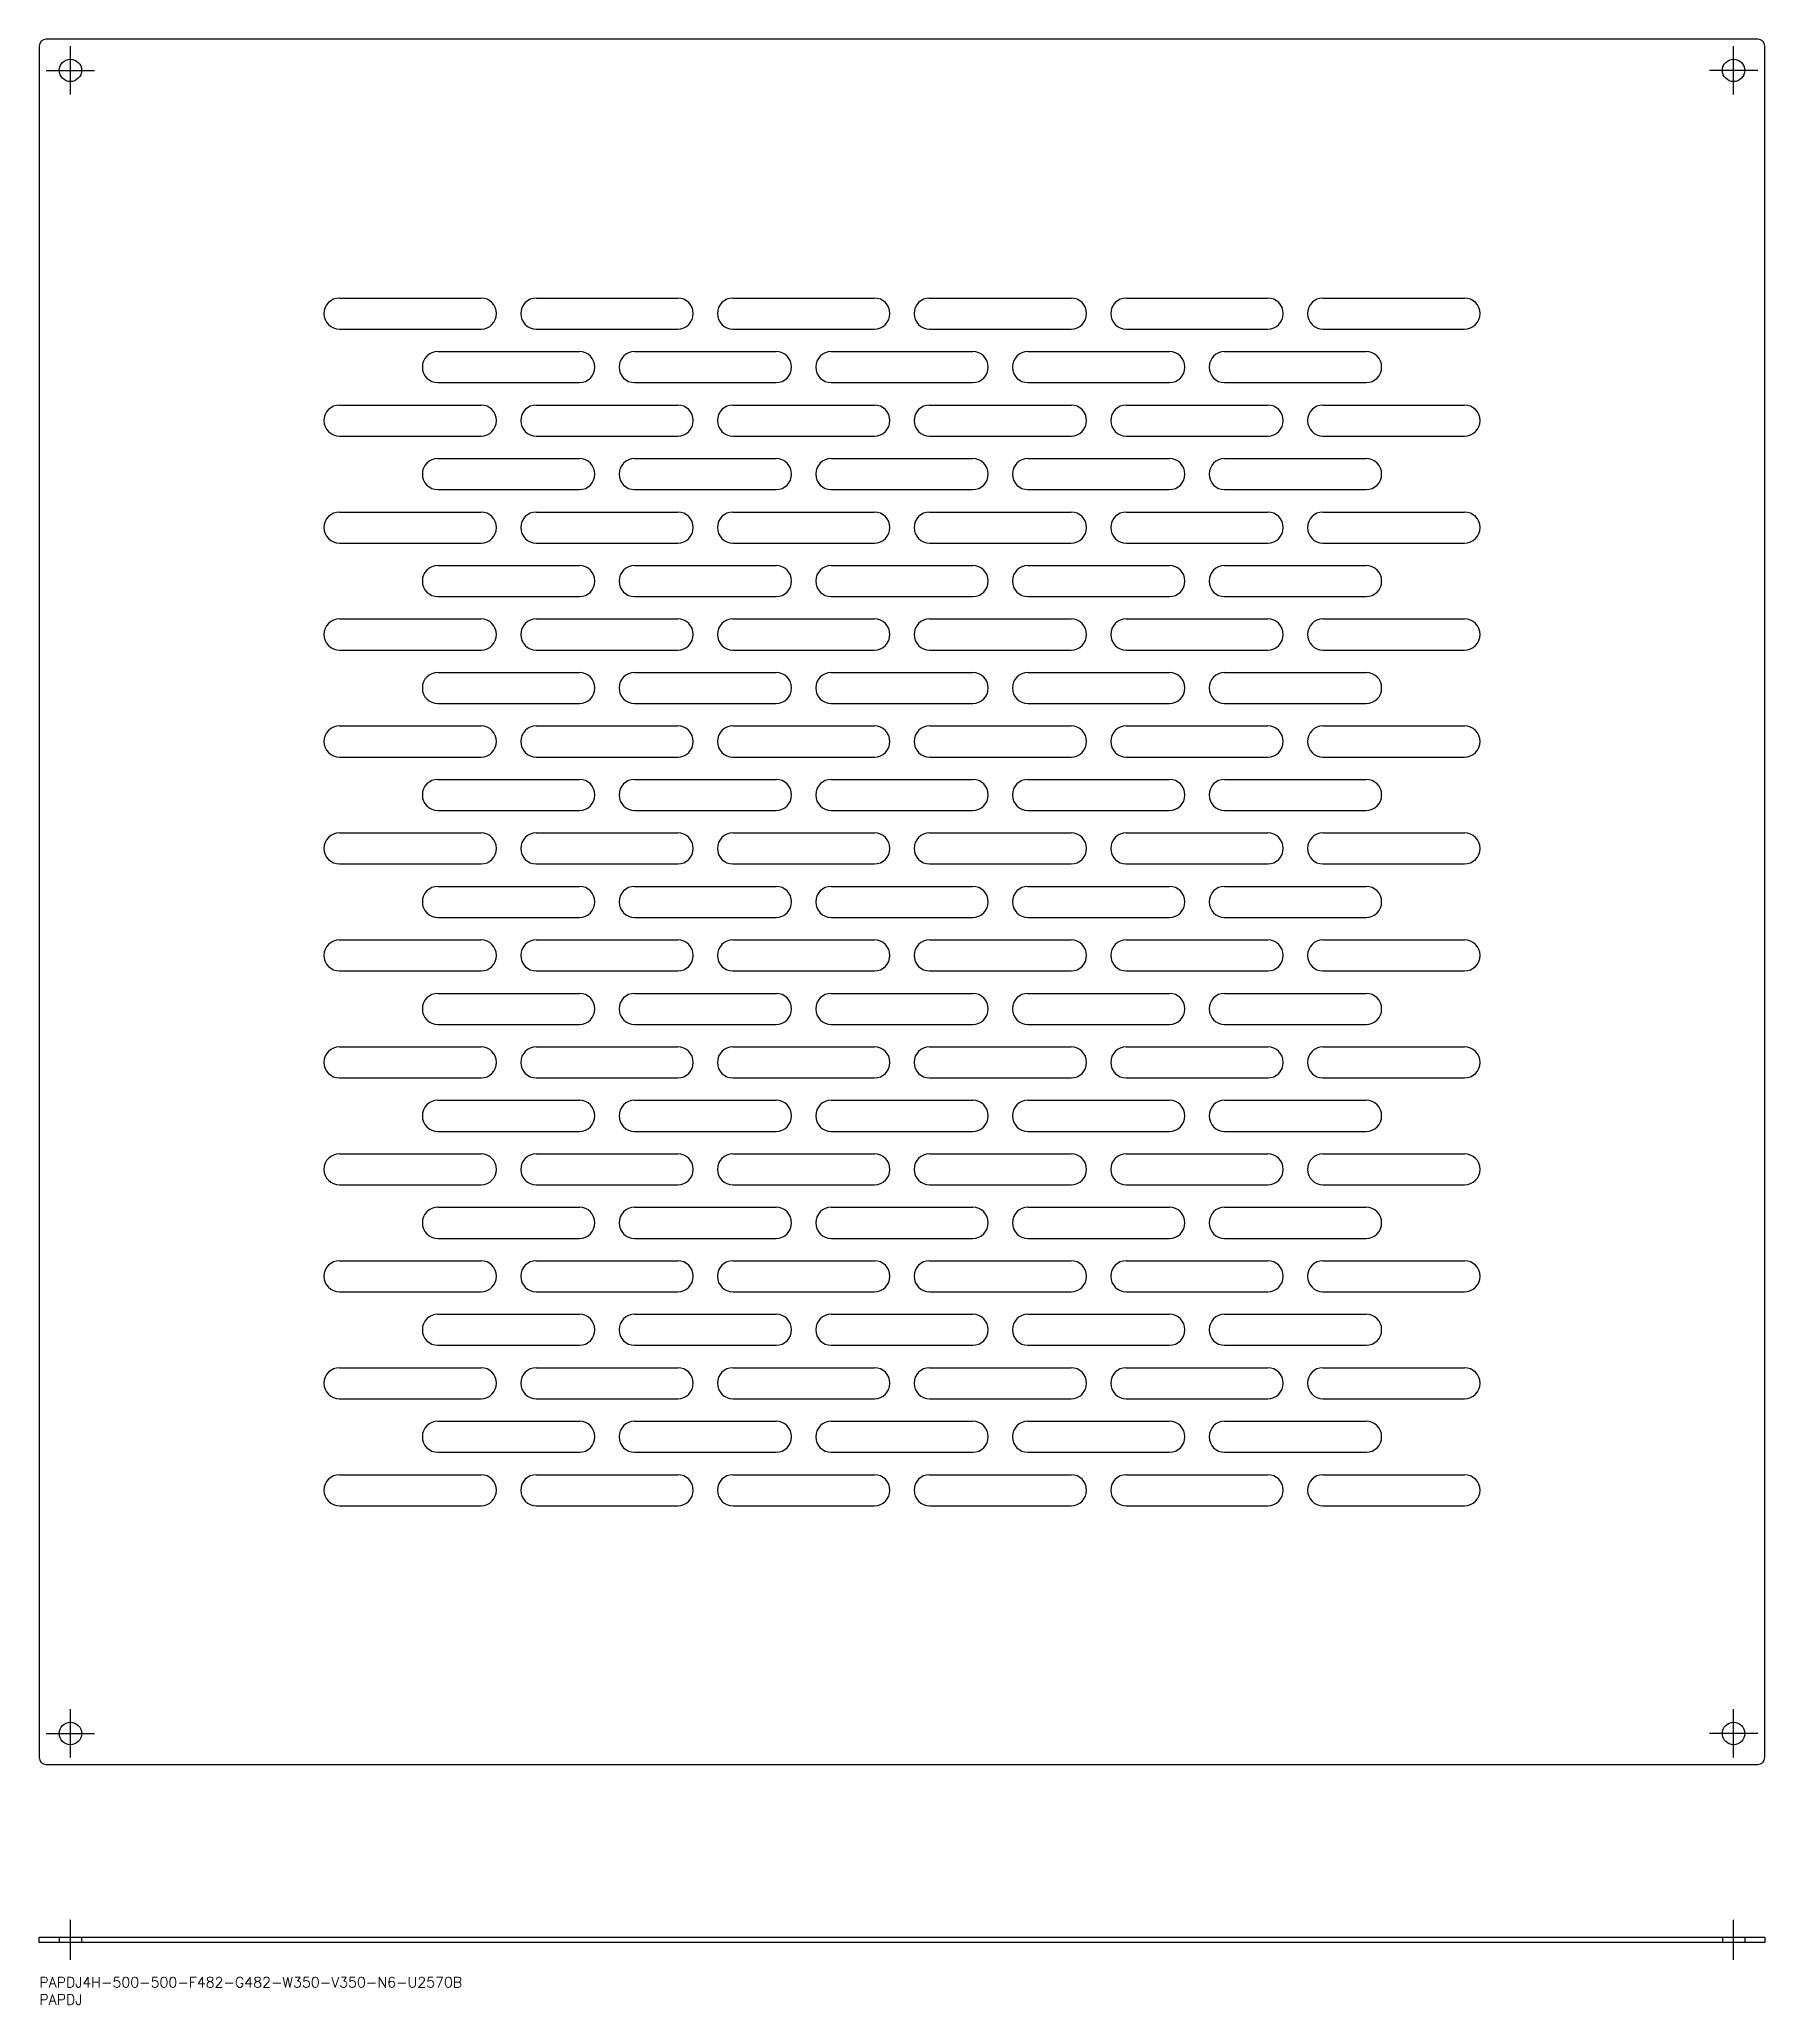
# Model space of a CAD drawing. Extents: x 0 to 500, y -8 to 562.
import ezdxf

# ---------------------------------------------------------------- set-up
doc = ezdxf.new("R2010")
doc.units = 0
doc.header["$LTSCALE"] = 0.5
doc.linetypes.add('CENTER', pattern=[50.8, 31.75, -6.35, 6.35, -6.35])
doc.linetypes.add('DASHED', pattern=[19.05, 12.7, -6.35])
for name, color, linetype in [('MSM_CENTER', 1, 'CENTER'), ('MSM_CONTINUOUS', 7, 'CONTINUOUS'), ('MSM_DASHED', 4, 'DASHED'), ('MSM_PART_NUMBER', 7, 'CONTINUOUS')]:
    doc.layers.add(name, color=color, linetype=linetype)
doc.styles.get("Standard").update_dxf_attribs({"font": 'txt.shx', "height": 3, "bigfont": 'bigfont.shx'})

msp = doc.modelspace()

# ---------------------------------------------------------------- linework, layer by layer
at = {"layer": 'MSM_CENTER'}
for p, q in [((9, 545.6), (9, 559.6)), ((491, 545.6), (491, 559.6)), ((2, 552.6), (16, 552.6)), ((498, 552.6), (484, 552.6)), ((9, 63.6), (9, 77.6)), ((491, 63.6), (491, 77.6)), ((2, 70.6), (16, 70.6)), ((498, 70.6), (484, 70.6)), ((9, 5), (9, 16.6)), ((491, 5), (491, 16.6))]:
    msp.add_line(p, q, dxfattribs=at)
at = {"layer": 'MSM_CONTINUOUS'}
for p, q in [((0, 559.6), (0, 63.6)), ((498, 561.6), (2, 561.6)), ((500, 63.6), (500, 559.6)), ((87, 486.6), (128, 486.6)), ((144, 486.6), (185, 486.6)), ((201, 486.6), (242, 486.6)), ((258, 486.6), (299, 486.6)), ((315, 486.6), (356, 486.6)), ((372, 486.6), (413, 486.6)), ((87, 477.6), (128, 477.6)), ((144, 477.6), (185, 477.6)), ((201, 477.6), (242, 477.6)), ((258, 477.6), (299, 477.6)), ((315, 477.6), (356, 477.6)), ((372, 477.6), (413, 477.6)), ((115.5, 471.1), (156.5, 471.1)), ((172.5, 471.1), (213.5, 471.1)), ((229.5, 471.1), (270.5, 471.1)), ((286.5, 471.1), (327.5, 471.1)), ((343.5, 471.1), (384.5, 471.1)), ((115.5, 462.1), (156.5, 462.1)), ((172.5, 462.1), (213.5, 462.1)), ((229.5, 462.1), (270.5, 462.1)), ((286.5, 462.1), (327.5, 462.1)), ((343.5, 462.1), (384.5, 462.1)), ((87, 455.6), (128, 455.6)), ((144, 455.6), (185, 455.6)), ((201, 455.6), (242, 455.6)), ((258, 455.6), (299, 455.6)), ((315, 455.6), (356, 455.6)), ((372, 455.6), (413, 455.6)), ((87, 446.6), (128, 446.6)), ((144, 446.6), (185, 446.6)), ((201, 446.6), (242, 446.6)), ((258, 446.6), (299, 446.6)), ((315, 446.6), (356, 446.6)), ((372, 446.6), (413, 446.6)), ((115.5, 440.1), (156.5, 440.1)), ((172.5, 440.1), (213.5, 440.1)), ((229.5, 440.1), (270.5, 440.1)), ((286.5, 440.1), (327.5, 440.1)), ((343.5, 440.1), (384.5, 440.1)), ((115.5, 431.1), (156.5, 431.1)), ((172.5, 431.1), (213.5, 431.1)), ((229.5, 431.1), (270.5, 431.1)), ((286.5, 431.1), (327.5, 431.1)), ((343.5, 431.1), (384.5, 431.1)), ((87, 424.6), (128, 424.6)), ((144, 424.6), (185, 424.6)), ((201, 424.6), (242, 424.6)), ((258, 424.6), (299, 424.6)), ((315, 424.6), (356, 424.6)), ((372, 424.6), (413, 424.6)), ((87, 415.6), (128, 415.6)), ((144, 415.6), (185, 415.6)), ((201, 415.6), (242, 415.6)), ((258, 415.6), (299, 415.6)), ((315, 415.6), (356, 415.6)), ((372, 415.6), (413, 415.6)), ((115.5, 409.1), (156.5, 409.1)), ((172.5, 409.1), (213.5, 409.1)), ((229.5, 409.1), (270.5, 409.1)), ((286.5, 409.1), (327.5, 409.1)), ((343.5, 409.1), (384.5, 409.1)), ((115.5, 400.1), (156.5, 400.1)), ((172.5, 400.1), (213.5, 400.1)), ((229.5, 400.1), (270.5, 400.1)), ((286.5, 400.1), (327.5, 400.1)), ((343.5, 400.1), (384.5, 400.1)), ((87, 393.6), (128, 393.6)), ((144, 393.6), (185, 393.6)), ((201, 393.6), (242, 393.6)), ((258, 393.6), (299, 393.6)), ((315, 393.6), (356, 393.6)), ((372, 393.6), (413, 393.6)), ((87, 384.6), (128, 384.6)), ((144, 384.6), (185, 384.6)), ((201, 384.6), (242, 384.6)), ((258, 384.6), (299, 384.6)), ((315, 384.6), (356, 384.6)), ((372, 384.6), (413, 384.6)), ((115.5, 378.1), (156.5, 378.1)), ((172.5, 378.1), (213.5, 378.1)), ((229.5, 378.1), (270.5, 378.1)), ((286.5, 378.1), (327.5, 378.1)), ((343.5, 378.1), (384.5, 378.1)), ((115.5, 369.1), (156.5, 369.1)), ((172.5, 369.1), (213.5, 369.1)), ((229.5, 369.1), (270.5, 369.1)), ((286.5, 369.1), (327.5, 369.1)), ((343.5, 369.1), (384.5, 369.1)), ((87, 362.6), (128, 362.6)), ((144, 362.6), (185, 362.6)), ((201, 362.6), (242, 362.6)), ((258, 362.6), (299, 362.6)), ((315, 362.6), (356, 362.6)), ((372, 362.6), (413, 362.6)), ((87, 353.6), (128, 353.6)), ((144, 353.6), (185, 353.6)), ((201, 353.6), (242, 353.6)), ((258, 353.6), (299, 353.6)), ((315, 353.6), (356, 353.6)), ((372, 353.6), (413, 353.6)), ((115.5, 347.1), (156.5, 347.1)), ((172.5, 347.1), (213.5, 347.1)), ((229.5, 347.1), (270.5, 347.1)), ((286.5, 347.1), (327.5, 347.1)), ((343.5, 347.1), (384.5, 347.1)), ((115.5, 338.1), (156.5, 338.1)), ((172.5, 338.1), (213.5, 338.1)), ((229.5, 338.1), (270.5, 338.1)), ((286.5, 338.1), (327.5, 338.1)), ((343.5, 338.1), (384.5, 338.1)), ((87, 331.6), (128, 331.6)), ((144, 331.6), (185, 331.6)), ((201, 331.6), (242, 331.6)), ((258, 331.6), (299, 331.6)), ((315, 331.6), (356, 331.6)), ((372, 331.6), (413, 331.6)), ((87, 322.6), (128, 322.6)), ((144, 322.6), (185, 322.6)), ((201, 322.6), (242, 322.6)), ((258, 322.6), (299, 322.6)), ((315, 322.6), (356, 322.6)), ((372, 322.6), (413, 322.6)), ((115.5, 316.1), (156.5, 316.1)), ((172.5, 316.1), (213.5, 316.1)), ((229.5, 316.1), (270.5, 316.1)), ((286.5, 316.1), (327.5, 316.1)), ((343.5, 316.1), (384.5, 316.1)), ((115.5, 307.1), (156.5, 307.1)), ((172.5, 307.1), (213.5, 307.1)), ((229.5, 307.1), (270.5, 307.1)), ((286.5, 307.1), (327.5, 307.1)), ((343.5, 307.1), (384.5, 307.1)), ((87, 300.6), (128, 300.6)), ((144, 300.6), (185, 300.6)), ((201, 300.6), (242, 300.6)), ((258, 300.6), (299, 300.6)), ((315, 300.6), (356, 300.6)), ((372, 300.6), (413, 300.6)), ((87, 291.6), (128, 291.6)), ((144, 291.6), (185, 291.6)), ((201, 291.6), (242, 291.6)), ((258, 291.6), (299, 291.6)), ((315, 291.6), (356, 291.6)), ((372, 291.6), (413, 291.6)), ((115.5, 285.1), (156.5, 285.1)), ((172.5, 285.1), (213.5, 285.1)), ((229.5, 285.1), (270.5, 285.1)), ((286.5, 285.1), (327.5, 285.1)), ((343.5, 285.1), (384.5, 285.1)), ((115.5, 276.1), (156.5, 276.1)), ((172.5, 276.1), (213.5, 276.1)), ((229.5, 276.1), (270.5, 276.1)), ((286.5, 276.1), (327.5, 276.1)), ((343.5, 276.1), (384.5, 276.1)), ((87, 269.6), (128, 269.6)), ((144, 269.6), (185, 269.6)), ((201, 269.6), (242, 269.6)), ((258, 269.6), (299, 269.6)), ((315, 269.6), (356, 269.6)), ((372, 269.6), (413, 269.6)), ((87, 260.6), (128, 260.6)), ((144, 260.6), (185, 260.6)), ((201, 260.6), (242, 260.6)), ((258, 260.6), (299, 260.6)), ((315, 260.6), (356, 260.6)), ((372, 260.6), (413, 260.6)), ((115.5, 254.1), (156.5, 254.1)), ((172.5, 254.1), (213.5, 254.1)), ((229.5, 254.1), (270.5, 254.1)), ((286.5, 254.1), (327.5, 254.1)), ((343.5, 254.1), (384.5, 254.1)), ((115.5, 245.1), (156.5, 245.1)), ((172.5, 245.1), (213.5, 245.1)), ((229.5, 245.1), (270.5, 245.1)), ((286.5, 245.1), (327.5, 245.1)), ((343.5, 245.1), (384.5, 245.1)), ((87, 238.6), (128, 238.6)), ((144, 238.6), (185, 238.6)), ((201, 238.6), (242, 238.6)), ((258, 238.6), (299, 238.6)), ((315, 238.6), (356, 238.6)), ((372, 238.6), (413, 238.6)), ((87, 229.6), (128, 229.6)), ((144, 229.6), (185, 229.6)), ((201, 229.6), (242, 229.6)), ((258, 229.6), (299, 229.6)), ((315, 229.6), (356, 229.6)), ((372, 229.6), (413, 229.6)), ((115.5, 223.1), (156.5, 223.1)), ((172.5, 223.1), (213.5, 223.1)), ((229.5, 223.1), (270.5, 223.1)), ((286.5, 223.1), (327.5, 223.1)), ((343.5, 223.1), (384.5, 223.1)), ((115.5, 214.1), (156.5, 214.1)), ((172.5, 214.1), (213.5, 214.1)), ((229.5, 214.1), (270.5, 214.1)), ((286.5, 214.1), (327.5, 214.1)), ((343.5, 214.1), (384.5, 214.1)), ((87, 207.6), (128, 207.6)), ((144, 207.6), (185, 207.6)), ((201, 207.6), (242, 207.6)), ((258, 207.6), (299, 207.6)), ((315, 207.6), (356, 207.6)), ((372, 207.6), (413, 207.6)), ((87, 198.6), (128, 198.6)), ((144, 198.6), (185, 198.6)), ((201, 198.6), (242, 198.6)), ((258, 198.6), (299, 198.6)), ((315, 198.6), (356, 198.6)), ((372, 198.6), (413, 198.6)), ((115.5, 192.1), (156.5, 192.1)), ((172.5, 192.1), (213.5, 192.1)), ((229.5, 192.1), (270.5, 192.1)), ((286.5, 192.1), (327.5, 192.1)), ((343.5, 192.1), (384.5, 192.1)), ((115.5, 183.1), (156.5, 183.1)), ((172.5, 183.1), (213.5, 183.1)), ((229.5, 183.1), (270.5, 183.1)), ((286.5, 183.1), (327.5, 183.1)), ((343.5, 183.1), (384.5, 183.1)), ((87, 176.6), (128, 176.6)), ((144, 176.6), (185, 176.6)), ((201, 176.6), (242, 176.6)), ((258, 176.6), (299, 176.6)), ((315, 176.6), (356, 176.6)), ((372, 176.6), (413, 176.6)), ((87, 167.6), (128, 167.6)), ((144, 167.6), (185, 167.6)), ((201, 167.6), (242, 167.6)), ((258, 167.6), (299, 167.6)), ((315, 167.6), (356, 167.6)), ((372, 167.6), (413, 167.6)), ((115.5, 161.1), (156.5, 161.1)), ((172.5, 161.1), (213.5, 161.1)), ((229.5, 161.1), (270.5, 161.1)), ((286.5, 161.1), (327.5, 161.1)), ((343.5, 161.1), (384.5, 161.1)), ((115.5, 152.1), (156.5, 152.1)), ((172.5, 152.1), (213.5, 152.1)), ((229.5, 152.1), (270.5, 152.1)), ((286.5, 152.1), (327.5, 152.1)), ((343.5, 152.1), (384.5, 152.1)), ((87, 145.6), (128, 145.6)), ((144, 145.6), (185, 145.6)), ((201, 145.6), (242, 145.6)), ((258, 145.6), (299, 145.6)), ((315, 145.6), (356, 145.6)), ((372, 145.6), (413, 145.6)), ((87, 136.6), (128, 136.6)), ((144, 136.6), (185, 136.6)), ((201, 136.6), (242, 136.6)), ((258, 136.6), (299, 136.6)), ((315, 136.6), (356, 136.6)), ((372, 136.6), (413, 136.6)), ((2, 61.6), (498, 61.6)), ((0, 11.6), (500, 11.6)), ((0, 10), (0, 11.6)), ((500, 11.6), (500, 10)), ((500, 10), (0, 10))]:
    msp.add_line(p, q, dxfattribs=at)
for centre in [(9, 552.6), (491, 552.6), (9, 70.6), (491, 70.6)]:
    msp.add_circle(centre, 3.25, dxfattribs=at)
for centre, radius, start, end in [((2, 559.6), 2, 90, 180), ((498, 559.6), 2, 0, 90), ((87, 482.1), 4.5, 90, 270), ((128, 482.1), 4.5, 270, 90), ((144, 482.1), 4.5, 90, 270), ((185, 482.1), 4.5, 270, 90), ((201, 482.1), 4.5, 90, 270), ((242, 482.1), 4.5, 270, 90), ((258, 482.1), 4.5, 90, 270), ((299, 482.1), 4.5, 270, 90), ((315, 482.1), 4.5, 90, 270), ((356, 482.1), 4.5, 270, 90), ((372, 482.1), 4.5, 90, 270), ((413, 482.1), 4.5, 270, 90), ((115.5, 466.6), 4.5, 90, 270), ((156.5, 466.6), 4.5, 270, 90), ((172.5, 466.6), 4.5, 90, 270), ((213.5, 466.6), 4.5, 270, 90), ((229.5, 466.6), 4.5, 90, 270), ((270.5, 466.6), 4.5, 270, 90), ((286.5, 466.6), 4.5, 90, 270), ((327.5, 466.6), 4.5, 270, 90), ((343.5, 466.6), 4.5, 90, 270), ((384.5, 466.6), 4.5, 270, 90), ((87, 451.1), 4.5, 90, 270), ((128, 451.1), 4.5, 270, 90), ((144, 451.1), 4.5, 90, 270), ((185, 451.1), 4.5, 270, 90), ((201, 451.1), 4.5, 90, 270), ((242, 451.1), 4.5, 270, 90), ((258, 451.1), 4.5, 90, 270), ((299, 451.1), 4.5, 270, 90), ((315, 451.1), 4.5, 90, 270), ((356, 451.1), 4.5, 270, 90), ((372, 451.1), 4.5, 90, 270), ((413, 451.1), 4.5, 270, 90), ((115.5, 435.6), 4.5, 90, 270), ((156.5, 435.6), 4.5, 270, 90), ((172.5, 435.6), 4.5, 90, 270), ((213.5, 435.6), 4.5, 270, 90), ((229.5, 435.6), 4.5, 90, 270), ((270.5, 435.6), 4.5, 270, 90), ((286.5, 435.6), 4.5, 90, 270), ((327.5, 435.6), 4.5, 270, 90), ((343.5, 435.6), 4.5, 90, 270), ((384.5, 435.6), 4.5, 270, 90), ((87, 420.1), 4.5, 90, 270), ((128, 420.1), 4.5, 270, 90), ((144, 420.1), 4.5, 90, 270), ((185, 420.1), 4.5, 270, 90), ((201, 420.1), 4.5, 90, 270), ((242, 420.1), 4.5, 270, 90), ((258, 420.1), 4.5, 90, 270), ((299, 420.1), 4.5, 270, 90), ((315, 420.1), 4.5, 90, 270), ((356, 420.1), 4.5, 270, 90), ((372, 420.1), 4.5, 90, 270), ((413, 420.1), 4.5, 270, 90), ((115.5, 404.6), 4.5, 90, 270), ((156.5, 404.6), 4.5, 270, 90), ((172.5, 404.6), 4.5, 90, 270), ((213.5, 404.6), 4.5, 270, 90), ((229.5, 404.6), 4.5, 90, 270), ((270.5, 404.6), 4.5, 270, 90), ((286.5, 404.6), 4.5, 90, 270), ((327.5, 404.6), 4.5, 270, 90), ((343.5, 404.6), 4.5, 90, 270), ((384.5, 404.6), 4.5, 270, 90), ((87, 389.1), 4.5, 90, 270), ((128, 389.1), 4.5, 270, 90), ((144, 389.1), 4.5, 90, 270), ((185, 389.1), 4.5, 270, 90), ((201, 389.1), 4.5, 90, 270), ((242, 389.1), 4.5, 270, 90), ((258, 389.1), 4.5, 90, 270), ((299, 389.1), 4.5, 270, 90), ((315, 389.1), 4.5, 90, 270), ((356, 389.1), 4.5, 270, 90), ((372, 389.1), 4.5, 90, 270), ((413, 389.1), 4.5, 270, 90), ((115.5, 373.6), 4.5, 90, 270), ((156.5, 373.6), 4.5, 270, 90), ((172.5, 373.6), 4.5, 90, 270), ((213.5, 373.6), 4.5, 270, 90), ((229.5, 373.6), 4.5, 90, 270), ((270.5, 373.6), 4.5, 270, 90), ((286.5, 373.6), 4.5, 90, 270), ((327.5, 373.6), 4.5, 270, 90), ((343.5, 373.6), 4.5, 90, 270), ((384.5, 373.6), 4.5, 270, 90), ((87, 358.1), 4.5, 90, 270), ((128, 358.1), 4.5, 270, 90), ((144, 358.1), 4.5, 90, 270), ((185, 358.1), 4.5, 270, 90), ((201, 358.1), 4.5, 90, 270), ((242, 358.1), 4.5, 270, 90), ((258, 358.1), 4.5, 90, 270), ((299, 358.1), 4.5, 270, 90), ((315, 358.1), 4.5, 90, 270), ((356, 358.1), 4.5, 270, 90), ((372, 358.1), 4.5, 90, 270), ((413, 358.1), 4.5, 270, 90), ((115.5, 342.6), 4.5, 90, 270), ((156.5, 342.6), 4.5, 270, 90), ((172.5, 342.6), 4.5, 90, 270), ((213.5, 342.6), 4.5, 270, 90), ((229.5, 342.6), 4.5, 90, 270), ((270.5, 342.6), 4.5, 270, 90), ((286.5, 342.6), 4.5, 90, 270), ((327.5, 342.6), 4.5, 270, 90), ((343.5, 342.6), 4.5, 90, 270), ((384.5, 342.6), 4.5, 270, 90), ((87, 327.1), 4.5, 90, 270), ((128, 327.1), 4.5, 270, 90), ((144, 327.1), 4.5, 90, 270), ((185, 327.1), 4.5, 270, 90), ((201, 327.1), 4.5, 90, 270), ((242, 327.1), 4.5, 270, 90), ((258, 327.1), 4.5, 90, 270), ((299, 327.1), 4.5, 270, 90), ((315, 327.1), 4.5, 90, 270), ((356, 327.1), 4.5, 270, 90), ((372, 327.1), 4.5, 90, 270), ((413, 327.1), 4.5, 270, 90), ((115.5, 311.6), 4.5, 90, 270), ((156.5, 311.6), 4.5, 270, 90), ((172.5, 311.6), 4.5, 90, 270), ((213.5, 311.6), 4.5, 270, 90), ((229.5, 311.6), 4.5, 90, 270), ((270.5, 311.6), 4.5, 270, 90), ((286.5, 311.6), 4.5, 90, 270), ((327.5, 311.6), 4.5, 270, 90), ((343.5, 311.6), 4.5, 90, 270), ((384.5, 311.6), 4.5, 270, 90), ((87, 296.1), 4.5, 90, 270), ((128, 296.1), 4.5, 270, 90), ((144, 296.1), 4.5, 90, 270), ((185, 296.1), 4.5, 270, 90), ((201, 296.1), 4.5, 90, 270), ((242, 296.1), 4.5, 270, 90), ((258, 296.1), 4.5, 90, 270), ((299, 296.1), 4.5, 270, 90), ((315, 296.1), 4.5, 90, 270), ((356, 296.1), 4.5, 270, 90), ((372, 296.1), 4.5, 90, 270), ((413, 296.1), 4.5, 270, 90), ((115.5, 280.6), 4.5, 90, 270), ((156.5, 280.6), 4.5, 270, 90), ((172.5, 280.6), 4.5, 90, 270), ((213.5, 280.6), 4.5, 270, 90), ((229.5, 280.6), 4.5, 90, 270), ((270.5, 280.6), 4.5, 270, 90), ((286.5, 280.6), 4.5, 90, 270), ((327.5, 280.6), 4.5, 270, 90), ((343.5, 280.6), 4.5, 90, 270), ((384.5, 280.6), 4.5, 270, 90), ((87, 265.1), 4.5, 90, 270), ((128, 265.1), 4.5, 270, 90), ((144, 265.1), 4.5, 90, 270), ((185, 265.1), 4.5, 270, 90), ((201, 265.1), 4.5, 90, 270), ((242, 265.1), 4.5, 270, 90), ((258, 265.1), 4.5, 90, 270), ((299, 265.1), 4.5, 270, 90), ((315, 265.1), 4.5, 90, 270), ((356, 265.1), 4.5, 270, 90), ((372, 265.1), 4.5, 90, 270), ((413, 265.1), 4.5, 270, 90), ((115.5, 249.6), 4.5, 90, 270), ((156.5, 249.6), 4.5, 270, 90), ((172.5, 249.6), 4.5, 90, 270), ((213.5, 249.6), 4.5, 270, 90), ((229.5, 249.6), 4.5, 90, 270), ((270.5, 249.6), 4.5, 270, 90), ((286.5, 249.6), 4.5, 90, 270), ((327.5, 249.6), 4.5, 270, 90), ((343.5, 249.6), 4.5, 90, 270), ((384.5, 249.6), 4.5, 270, 90), ((87, 234.1), 4.5, 90, 270), ((128, 234.1), 4.5, 270, 90), ((144, 234.1), 4.5, 90, 270), ((185, 234.1), 4.5, 270, 90), ((201, 234.1), 4.5, 90, 270), ((242, 234.1), 4.5, 270, 90), ((258, 234.1), 4.5, 90, 270), ((299, 234.1), 4.5, 270, 90), ((315, 234.1), 4.5, 90, 270), ((356, 234.1), 4.5, 270, 90), ((372, 234.1), 4.5, 90, 270), ((413, 234.1), 4.5, 270, 90), ((115.5, 218.6), 4.5, 90, 270), ((156.5, 218.6), 4.5, 270, 90), ((172.5, 218.6), 4.5, 90, 270), ((213.5, 218.6), 4.5, 270, 90), ((229.5, 218.6), 4.5, 90, 270), ((270.5, 218.6), 4.5, 270, 90), ((286.5, 218.6), 4.5, 90, 270), ((327.5, 218.6), 4.5, 270, 90), ((343.5, 218.6), 4.5, 90, 270), ((384.5, 218.6), 4.5, 270, 90), ((87, 203.1), 4.5, 90, 270), ((128, 203.1), 4.5, 270, 90), ((144, 203.1), 4.5, 90, 270), ((185, 203.1), 4.5, 270, 90), ((201, 203.1), 4.5, 90, 270), ((242, 203.1), 4.5, 270, 90), ((258, 203.1), 4.5, 90, 270), ((299, 203.1), 4.5, 270, 90), ((315, 203.1), 4.5, 90, 270), ((356, 203.1), 4.5, 270, 90), ((372, 203.1), 4.5, 90, 270), ((413, 203.1), 4.5, 270, 90), ((115.5, 187.6), 4.5, 90, 270), ((156.5, 187.6), 4.5, 270, 90), ((172.5, 187.6), 4.5, 90, 270), ((213.5, 187.6), 4.5, 270, 90), ((229.5, 187.6), 4.5, 90, 270), ((270.5, 187.6), 4.5, 270, 90), ((286.5, 187.6), 4.5, 90, 270), ((327.5, 187.6), 4.5, 270, 90), ((343.5, 187.6), 4.5, 90, 270), ((384.5, 187.6), 4.5, 270, 90), ((87, 172.1), 4.5, 90, 270), ((128, 172.1), 4.5, 270, 90), ((144, 172.1), 4.5, 90, 270), ((185, 172.1), 4.5, 270, 90), ((201, 172.1), 4.5, 90, 270), ((242, 172.1), 4.5, 270, 90), ((258, 172.1), 4.5, 90, 270), ((299, 172.1), 4.5, 270, 90), ((315, 172.1), 4.5, 90, 270), ((356, 172.1), 4.5, 270, 90), ((372, 172.1), 4.5, 90, 270), ((413, 172.1), 4.5, 270, 90), ((115.5, 156.6), 4.5, 90, 270), ((156.5, 156.6), 4.5, 270, 90), ((172.5, 156.6), 4.5, 90, 270), ((213.5, 156.6), 4.5, 270, 90), ((229.5, 156.6), 4.5, 90, 270), ((270.5, 156.6), 4.5, 270, 90), ((286.5, 156.6), 4.5, 90, 270), ((327.5, 156.6), 4.5, 270, 90), ((343.5, 156.6), 4.5, 90, 270), ((384.5, 156.6), 4.5, 270, 90), ((87, 141.1), 4.5, 90, 270), ((128, 141.1), 4.5, 270, 90), ((144, 141.1), 4.5, 90, 270), ((185, 141.1), 4.5, 270, 90), ((201, 141.1), 4.5, 90, 270), ((242, 141.1), 4.5, 270, 90), ((258, 141.1), 4.5, 90, 270), ((299, 141.1), 4.5, 270, 90), ((315, 141.1), 4.5, 90, 270), ((356, 141.1), 4.5, 270, 90), ((372, 141.1), 4.5, 90, 270), ((413, 141.1), 4.5, 270, 90), ((2, 63.6), 2, 180, 270), ((498, 63.6), 2, 270, 0)]:
    msp.add_arc(centre, radius, start, end, dxfattribs=at)
at = {"layer": 'MSM_DASHED'}
for p, q in [((5.75, 11.6), (5.75, 10)), ((12.25, 11.6), (12.25, 10)), ((487.75, 11.6), (487.75, 10)), ((494.25, 11.6), (494.25, 10))]:
    msp.add_line(p, q, dxfattribs=at)

# ---------------------------------------------------------------- texts
at = {"layer": 'MSM_PART_NUMBER'}
for s, p in [('PAPDJ4H-500-500-F482-G482-W350-V350-N6-U2570B', (0, -3)), ('PAPDJ', (0, -8))]:
    msp.add_text(s, height=3, dxfattribs=at).set_placement(p)

doc.saveas('drawing.dxf')
